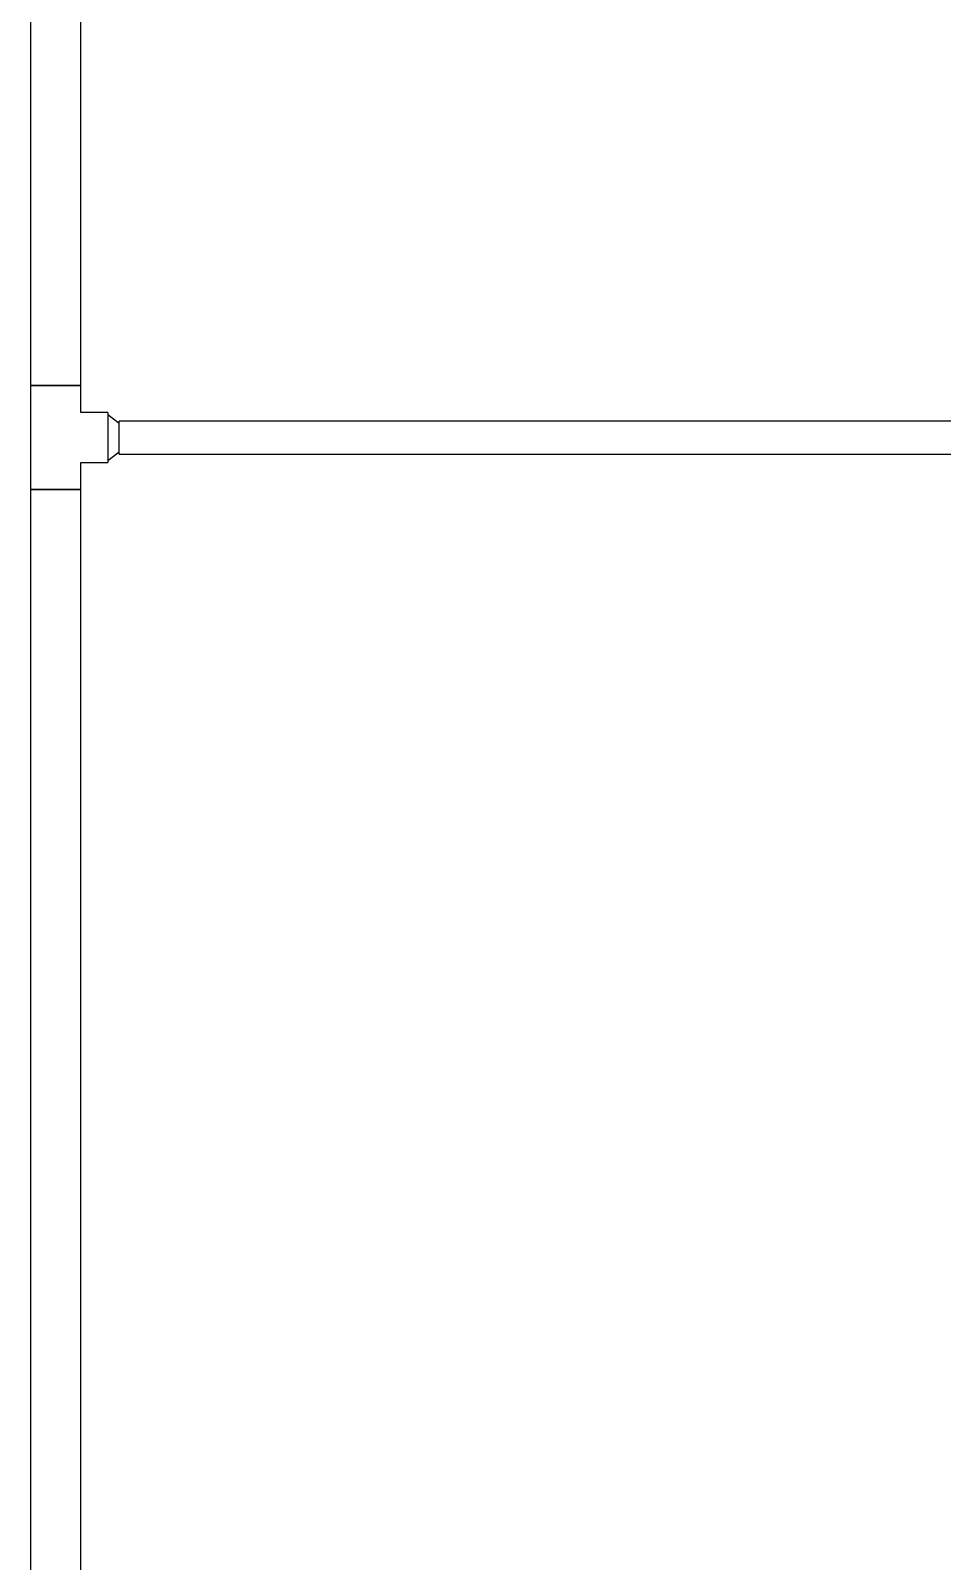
# Model space of a CAD drawing. Header units: inches. Extents: x -3327 to -1, y 8 to 1328.
# Drawn here: x -3016.4 to -2964.1, y 966.4 to 1054.4 of the extents above; entities that cross this region are included whole.
import ezdxf

# ---------------------------------------------------------------- set-up
doc = ezdxf.new("R2010")
doc.units = ezdxf.units.IN
doc.header["$MEASUREMENT"] = 0
doc.layers.add('X - REF - FP', color=7, linetype='Continuous', true_color=0xb90000)

msp = doc.modelspace()

# ---------------------------------------------------------------- linework, layer by layer
at = {"layer": 'X - REF - FP'}
for p, q in [((-3016.439, 1118.105), (-3016.439, 1033.992)), ((-3013.564, 1033.992), (-3013.564, 1118.105)), ((-3014.283, 1033.992), (-3016.439, 1033.992)), ((-3016.438, 1033.992), (-3016.438, 1028.008)), ((-3016.389, 1033.992), (-3016.246, 1033.992)), ((-3016.246, 1033.992), (-3016.018, 1033.992)), ((-3016.017, 1033.992), (-3015.72, 1033.992)), ((-3015.72, 1033.992), (-3015.373, 1033.992)), ((-3015.373, 1033.992), (-3014.629, 1033.992)), ((-3014.629, 1033.992), (-3014.283, 1033.992)), ((-3014.282, 1033.992), (-3013.985, 1033.992)), ((-3013.564, 1033.992), (-3014.282, 1033.992)), ((-3013.985, 1033.992), (-3013.757, 1033.992)), ((-3013.756, 1033.992), (-3013.613, 1033.992)), ((-3013.564, 1032.437), (-3013.564, 1033.992)), ((-3012.009, 1032.437), (-3013.564, 1032.437)), ((-3012.009, 1032.437), (-3012.009, 1029.563)), ((-3011.353, 1031.812), (-3012.009, 1032.312)), ((-2951.443, 1031.95), (-3011.353, 1031.95)), ((-3011.353, 1030.05), (-3011.353, 1031.95)), ((-3012.009, 1029.687), (-3011.353, 1030.187)), ((-3011.353, 1030.05), (-2951.443, 1030.05)), ((-3013.564, 1028.008), (-3013.564, 1029.563)), ((-3013.564, 1029.563), (-3012.009, 1029.563)), ((-3016.439, 1028.008), (-3016.439, 675.377)), ((-3016.439, 1028.008), (-3014.283, 1028.008)), ((-3016.246, 1028.008), (-3016.389, 1028.008)), ((-3016.018, 1028.008), (-3016.246, 1028.008)), ((-3015.72, 1028.008), (-3016.017, 1028.008)), ((-3015.373, 1028.008), (-3015.72, 1028.008)), ((-3014.629, 1028.008), (-3015.373, 1028.008)), ((-3014.283, 1028.008), (-3014.629, 1028.008)), ((-3014.282, 1028.008), (-3013.564, 1028.008)), ((-3013.985, 1028.008), (-3014.282, 1028.008)), ((-3013.757, 1028.008), (-3013.985, 1028.008)), ((-3013.613, 1028.008), (-3013.756, 1028.008)), ((-3013.564, 675.377), (-3013.564, 1028.008))]:
    msp.add_line(p, q, dxfattribs=at)

doc.saveas('drawing.dxf')
